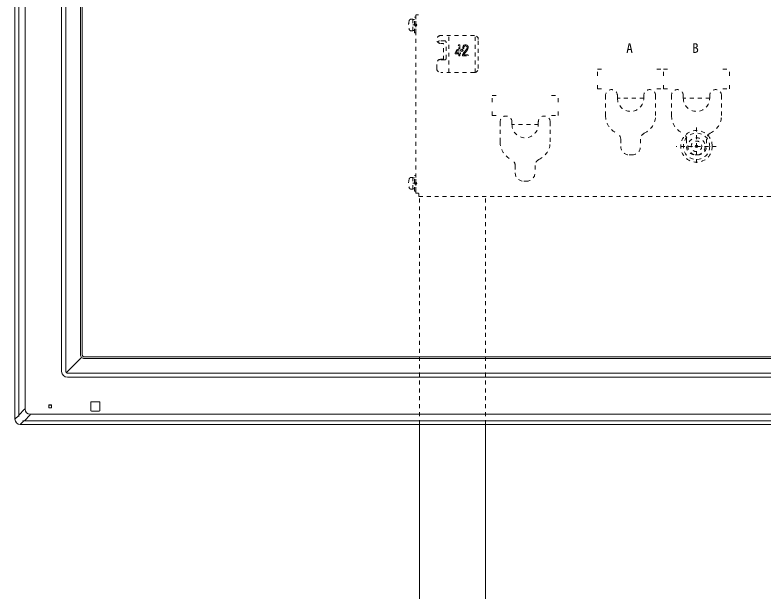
# Model space of a CAD drawing. Units: millimetres, scale not verified. Extents: x -63 to 62, y -116 to 117.
# Drawn here: x -48.76 to -29.84, y 39.5 to 54.06 of the extents above; entities that cross this region are included whole.
import ezdxf
from ezdxf.enums import TextEntityAlignment as Align

# ---------------------------------------------------------------- set-up
doc = ezdxf.new("R2010")
doc.units = ezdxf.units.MM
doc.header["$LTSCALE"] = 0.125
doc.header["$PDMODE"] = 32
doc.header["$PDSIZE"] = 0.0625
doc.linetypes.add('USER5', pattern=[1.4, 0.7, -0.7])
doc.layers.add('0-5_GAIKEI', color=1, linetype='Continuous', lineweight=18)
doc.styles.add('ＭＳ ゴシック', font='')
doc.styles.get('ＭＳ ゴシック').set_extended_font_data('MS Gothic')

msp = doc.modelspace()

# ---------------------------------------------------------------- linework, layer by layer
at = {"layer": '0-5_GAIKEI', "color": 7}
for p, q in [((-48.7607, 71.9809), (-48.7607, 43.8475)), ((-48.6274, 43.7142), (-1.0941, 43.7142)), ((-38.5275, 17.225), (-38.5275, 43.7257)), ((-36.8608, 17.225), (-36.8608, 43.7257))]:
    msp.add_line(p, q, dxfattribs=at)
at = {"layer": '0-5_GAIKEI'}
for p, q in [((-48.667, 43.9512), (-48.667, 71.8772)), ((-48.5002, 44.0989), (-48.5002, 71.7295)), ((-47.5801, 70.7734), (-47.5801, 45.055)), ((-47.4746, 45.0595), (-47.4746, 70.7689)), ((-47.1048, 70.3508), (-47.1048, 45.4776)), ((-47.0641, 45.4874), (-47.0641, 70.3411)), ((-47.0766, 45.4087), (-47.4606, 45.0247)), ((-2.7235, 45.4212), (-46.9979, 45.4212)), ((-47.0076, 45.3805), (-2.7138, 45.3805)), ((-47.4303, 44.9052), (-2.2912, 44.9052)), ((-2.2957, 45.0106), (-47.4258, 45.0106)), ((-46.8448, 44.2702), (-46.8448, 44.0701)), ((-46.628, 44.2868), (-46.8281, 44.2868)), ((-46.6114, 44.0701), (-46.6114, 44.2702)), ((-48.5193, 44.0989), (-48.667, 43.9512)), ((-48.5002, 44.0989), (-48.5193, 44.0989)), ((-47.9064, 44.2052), (-47.9081, 44.2068)), ((-47.9081, 44.2068), (-47.9081, 44.1335)), ((-47.8348, 44.2068), (-47.9081, 44.2068)), ((-47.9081, 44.1335), (-47.8348, 44.1335)), ((-47.8364, 44.1352), (-47.9064, 44.1352)), ((-47.8348, 44.1335), (-47.8348, 44.2068)), ((-48.6662, 43.9419), (-48.7607, 43.8474)), ((-48.5237, 43.8079), (-48.376, 43.9556)), ((-48.376, 43.9747), (-48.376, 43.9556)), ((-1.3454, 43.9747), (-48.376, 43.9747)), ((-46.8281, 44.0535), (-46.628, 44.0535)), ((-48.6276, 43.7142), (-48.533, 43.8087)), ((-1.1977, 43.8079), (-48.5237, 43.8079))]:
    msp.add_line(p, q, dxfattribs=at)
at = {"layer": '0-5_GAIKEI', "linetype": 'USER5'}
for p, q in [((-38.6975, 53.9583), (-38.7439, 53.9559)), ((-38.6975, 53.95), (-38.6541, 53.95)), ((-38.6275, 54.0083), (-38.6541, 54.0083)), ((-38.5608, 54.0616), (-38.6275, 54.0616)), ((-38.6275, 49.555), (-38.6275, 54.0616)), ((-38.6275, 53.6083), (-38.6275, 54.0083)), ((-38.6975, 53.8083), (-38.6541, 53.8083)), ((-38.6975, 53.6666), (-38.6541, 53.6666)), ((-37.1441, 53.5416), (-37.9941, 53.5416)), ((-37.7941, 52.6083), (-37.7941, 53.5416)), ((-37.1275, 52.6097), (-37.1275, 53.5403)), ((-38.0608, 53.3671), (-38.0608, 53.375)), ((-37.8941, 53.4083), (-38.0275, 53.4083)), ((-37.8608, 52.9583), (-37.8608, 53.375)), ((-37.0441, 52.7083), (-37.0441, 53.4416)), ((-37.9275, 53.3416), (-37.9941, 53.3416)), ((-37.9275, 52.925), (-37.9275, 53.3416)), ((-37.6299, 53.0974), (-37.5407, 53.3045)), ((-37.5979, 53.1027), (-37.5399, 53.2374)), ((-37.5399, 53.2374), (-37.5399, 53.1027)), ((-37.4355, 53.2385), (-37.4325, 53.2597)), ((-37.4355, 53.2135), (-37.4355, 53.2385)), ((-37.4088, 53.2135), (-37.4355, 53.2135)), ((-37.4325, 53.2597), (-37.4257, 53.2765)), ((-37.4257, 53.2765), (-37.4088, 53.2969)), ((-37.4088, 53.2969), (-37.3818, 53.307)), ((-37.4088, 53.2366), (-37.4065, 53.2528)), ((-37.4088, 53.2135), (-37.4088, 53.2366)), ((-37.4065, 53.2528), (-37.4025, 53.2627)), ((-37.4025, 53.2627), (-37.3927, 53.2744)), ((-37.3927, 53.2744), (-37.377, 53.2803)), ((-37.3399, 53.1968), (-37.3925, 53.1336)), ((-37.3818, 53.307), (-37.3526, 53.307)), ((-37.377, 53.2803), (-37.3581, 53.2803)), ((-37.3173, 53.1821), (-37.3716, 53.117)), ((-37.3581, 53.2803), (-37.345, 53.2747)), ((-37.3526, 53.307), (-37.3283, 53.2966)), ((-37.345, 53.2747), (-37.3369, 53.2646)), ((-37.3305, 53.2155), (-37.3399, 53.1968)), ((-37.3369, 53.2646), (-37.3308, 53.2543)), ((-37.3308, 53.2543), (-37.3286, 53.2393)), ((-37.3286, 53.2231), (-37.3305, 53.2155)), ((-37.3286, 53.2393), (-37.3286, 53.2231)), ((-37.3283, 53.2966), (-37.3149, 53.2799)), ((-37.3053, 53.2061), (-37.3173, 53.1821)), ((-37.3149, 53.2799), (-37.3051, 53.2635)), ((-37.3019, 53.2199), (-37.3053, 53.2061)), ((-37.3051, 53.2635), (-37.3019, 53.2412)), ((-37.3019, 53.2412), (-37.3019, 53.2199)), ((-37.6299, 53.0755), (-37.6299, 53.0974)), ((-37.5399, 53.0755), (-37.6299, 53.0755)), ((-37.5399, 53.1027), (-37.5979, 53.1027)), ((-37.5399, 53.0755), (-37.5399, 53.0291)), ((-37.5399, 53.0291), (-37.5126, 53.0291)), ((-37.4908, 53.1027), (-37.5126, 53.1027)), ((-37.4908, 53.0755), (-37.5126, 53.0755)), ((-37.5126, 53.0755), (-37.5126, 53.0291)), ((-37.4908, 53.1027), (-37.4908, 53.0755)), ((-37.4315, 53.0778), (-37.4408, 53.0529)), ((-37.4408, 53.0529), (-37.4408, 53.0291)), ((-37.4408, 53.0291), (-37.3019, 53.0291)), ((-37.4171, 53.1008), (-37.4315, 53.0778)), ((-37.3925, 53.1336), (-37.4171, 53.1008)), ((-37.4074, 53.0659), (-37.4112, 53.0558)), ((-37.4112, 53.0558), (-37.3019, 53.0558)), ((-37.3951, 53.0857), (-37.4074, 53.0659)), ((-37.3716, 53.117), (-37.3951, 53.0857)), ((-37.3019, 53.0291), (-37.3019, 53.0558)), ((-38.0941, 52.7083), (-38.0941, 52.8416)), ((-37.8941, 52.925), (-38.0275, 52.925)), ((-37.9275, 52.9416), (-37.9941, 52.9416)), ((-37.9941, 52.925), (-37.9941, 52.9416)), ((-37.1441, 52.6083), (-37.9941, 52.6083)), ((-32.5275, 52.6916), (-32.3608, 52.6916)), ((-32.3608, 52.525), (-32.3608, 52.6916)), ((-30.8608, 52.6916), (-30.6941, 52.6916)), ((-30.6941, 52.525), (-30.6941, 52.6916)), ((-34.0275, 52.1916), (-34.0275, 52.3583)), ((-32.3608, 52.1916), (-32.3608, 52.3583)), ((-32.3608, 52.1916), (-32.3608, 52.3583)), ((-30.6941, 52.1916), (-30.6941, 52.3583)), ((-35.1941, 52.025), (-35.0275, 52.025)), ((-35.0275, 51.8583), (-35.0275, 52.025)), ((-34.0275, 52.1916), (-33.8608, 52.1916)), ((-33.8275, 51.5224), (-33.8275, 52.025)), ((-32.8608, 51.9583), (-32.8608, 52.025)), ((-32.5608, 51.5224), (-32.5608, 52.025)), ((-32.5275, 52.1916), (-32.3608, 52.1916)), ((-32.3608, 52.1916), (-32.1941, 52.1916)), ((-32.1608, 51.5224), (-32.1608, 52.025)), ((-31.1941, 51.9583), (-31.1941, 52.025)), ((-30.8941, 51.5224), (-30.8941, 52.025)), ((-30.8608, 52.1916), (-30.6941, 52.1916)), ((-36.6941, 51.525), (-36.6941, 51.6916)), ((-35.0275, 51.525), (-35.0275, 51.6916)), ((-36.6941, 51.525), (-36.5275, 51.525)), ((-35.1941, 51.525), (-35.0275, 51.525)), ((-36.4941, 50.8557), (-36.4941, 51.3583)), ((-35.5275, 51.2916), (-35.5275, 51.3583)), ((-35.2275, 50.8557), (-35.2275, 51.3583)), ((-31.5275, 51.2211), (-31.5275, 50.2507)), ((-33.4441, 50.9215), (-33.4441, 50.7416)), ((-32.9441, 50.9215), (-32.9441, 50.7416)), ((-31.7775, 50.9215), (-31.7775, 50.7416)), ((-31.2775, 50.9215), (-31.2775, 50.7416)), ((-31.026, 50.7416), (-32.041, 50.7416)), ((-33.2275, 50.525), (-33.1608, 50.525)), ((-31.5608, 50.525), (-31.4941, 50.525)), ((-36.1108, 50.2549), (-36.1108, 50.075)), ((-35.6108, 50.2549), (-35.6108, 50.075)), ((-38.6975, 49.9583), (-38.7439, 49.9559)), ((-38.6975, 49.95), (-38.6541, 49.95)), ((-38.6275, 50.0083), (-38.6541, 50.0083)), ((-38.6275, 49.6083), (-38.6275, 50.0083)), ((-38.6975, 49.8083), (-38.6541, 49.8083)), ((-35.8941, 49.8583), (-35.8275, 49.8583)), ((-38.6975, 49.6666), (-38.6541, 49.6666)), ((-38.5608, 49.555), (-38.6275, 49.555)), ((-38.5475, 49.5416), (-38.5475, 49.475)), ((-38.5475, 49.475), (-11.1741, 49.475)), ((-38.5275, 43.7257), (-38.5275, 49.475)), ((-36.8608, 43.7257), (-36.8608, 49.475))]:
    msp.add_line(p, q, dxfattribs=at)
for points in [[(-38.6975, 53.9583), (-38.6975, 53.6583), (-38.7439, 53.6607)], [(-38.6275, 53.6083), (-38.6541, 53.6083), (-38.6541, 54.0083)], [(-37.5407, 53.3045), (-37.5126, 53.3045), (-37.5126, 53.1027)], [(-34.0275, 52.525), (-34.0275, 52.6916), (-33.8608, 52.6916)], [(-32.3608, 52.525), (-32.3608, 52.6916), (-32.1941, 52.6916)], [(-36.6941, 51.8583), (-36.6941, 52.025), (-36.5275, 52.025)], [(-32.8608, 51.9583), (-33.5275, 51.9583), (-33.5275, 52.025)], [(-31.1941, 51.9583), (-31.8608, 51.9583), (-31.8608, 52.025)], [(-35.5275, 51.2916), (-36.1941, 51.2916), (-36.1941, 51.3583)], [(-38.6975, 49.9583), (-38.6975, 49.6583), (-38.7439, 49.6607)], [(-38.6275, 49.6083), (-38.6541, 49.6083), (-38.6541, 50.0083)]]:
    msp.add_lwpolyline(points, dxfattribs=at)
at = {"layer": '0-5_GAIKEI'}
for points in [[(-47.9081, 44.1335), (-47.9064, 44.1352), (-47.9064, 44.2052)], [(-47.9064, 44.2052), (-47.8364, 44.2052), (-47.8348, 44.2068)], [(-47.8364, 44.2052), (-47.8364, 44.1352), (-47.8348, 44.1335)]]:
    msp.add_lwpolyline(points, dxfattribs=at)
at = {"layer": '0-5_GAIKEI', "linetype": 'USER5'}
for radius in [0.4, 0.3333, 0.2167, 0.1333]:
    msp.add_circle((-31.5275, 50.7416), radius, dxfattribs=at)
for centre, radius, start, end in [((-38.4075, 53.8083), 0.4, 164.21401, 195.78599), ((-38.7411, 53.9026), 0.0533, 93, 164.21401), ((-38.7411, 53.714), 0.0533, 195.78599, 267), ((-37.9941, 53.4416), 0.1, 90, 270), ((-37.1441, 53.4416), 0.1, 0, 90), ((-38.0275, 53.375), 0.0333, 90, 180), ((-37.8941, 53.375), 0.0333, 0, 90), ((-37.9941, 52.8416), 0.1, 90, 180), ((-38.0275, 52.9583), 0.0333, 242.09432, 270), ((-37.8941, 52.9583), 0.0333, 270, 0), ((-37.9941, 52.7083), 0.1, 180, 270), ((-37.1441, 52.7083), 0.1, 270, 0), ((-33.6775, 52.025), 0.15, 0, 180), ((-32.7108, 52.025), 0.15, 0, 180), ((-32.0108, 52.025), 0.15, 0, 180), ((-31.0441, 52.025), 0.15, 0, 180), ((-33.1941, 51.9583), 0.3333, 180, 0), ((-31.5275, 51.9583), 0.3333, 180, 0), ((-36.3441, 51.3583), 0.15, 0, 180), ((-35.3775, 51.3583), 0.15, 0, 180), ((-33.3275, 51.525), 0.5, 180.29559, 244.84934), ((-33.0608, 51.525), 0.5, 295.15066, 359.70441), ((-31.6608, 51.525), 0.5, 180.29559, 244.84934), ((-31.3941, 51.525), 0.5, 295.15066, 359.70441), ((-35.8608, 51.2916), 0.3333, 180, 0), ((-33.6108, 50.9215), 0.1667, 0, 64.84934), ((-32.7775, 50.9215), 0.1667, 115.15066, 180), ((-31.9441, 50.9215), 0.1667, 0, 64.84934), ((-31.1108, 50.9215), 0.1667, 115.15066, 180), ((-35.9941, 50.8583), 0.5, 180.29559, 244.84934), ((-35.7275, 50.8583), 0.5, 295.15066, 359.70441), ((-33.2275, 50.7416), 0.2167, 180, 270), ((-33.1608, 50.7416), 0.2167, 270, 0), ((-31.5608, 50.7416), 0.2167, 180, 270), ((-31.4941, 50.7416), 0.2167, 270, 0), ((-36.2775, 50.2549), 0.1667, 0, 64.84934), ((-35.4441, 50.2549), 0.1667, 115.15066, 180), ((-38.7411, 49.9026), 0.0533, 93, 164.21401), ((-35.8941, 50.075), 0.2167, 180, 270), ((-35.8275, 50.075), 0.2167, 270, 0), ((-38.4075, 49.8083), 0.4, 164.21401, 195.78599), ((-38.7411, 49.714), 0.0533, 195.78599, 267), ((-38.5608, 49.5416), 0.0133, 0, 90)]:
    msp.add_arc(centre, radius, start, end, dxfattribs=at)
at = {"layer": '0-5_GAIKEI'}
for start, end in [(180, 180.07847), (269.92153, 270)]:
    msp.add_arc((-48.6274, 43.8475), 0.1333, start, end, dxfattribs=at)
at = {"layer": '0-5_GAIKEI', "color": 7}
msp.add_arc((-48.6274, 43.8475), 0.1333, 180.07847, 269.92153, dxfattribs=at)
at = {"layer": '0-5_GAIKEI'}
for centre, major_axis, ratio, start_param, end_param in [((-47.0032, 45.4799), (0.0833, 0.0596), 0.976178, 2.5319727, 3.2948035), ((-47.0053, 45.4821), (0.0596, 0.0833), 0.976178, 2.9883818, 3.7512126), ((-46.9969, 45.4883), (0.0478, 0.0478), 0.985257, 2.3636208, 3.9195645), ((-47.4299, 45.0554), (0.1064, 0.1064), 0.997265, 2.357564, 3.9256213), ((-47.4247, 45.0595), (-0.0046, 0.0499), 0.996584, 1.478927, 2.2478146), ((-47.4258, 45.0605), (-0.0499, 0.0046), 0.996584, 0.893778, 1.6626657), ((-46.828, 44.2701), (-0.0119, 0.0119), 0.992433, 5.5015852, 7.0647854), ((-46.6281, 44.2701), (0.0119, 0.0119), 0.992433, 5.5015852, 7.0647854), ((-48.1223, 44.3527), (0.3455, 0.3455), 0.443427, 2.7242186, 3.5589667), ((-48.6516, 43.8233), (-0.0299, 0.3236), 0.011845, 1.1632609, 1.2819914), ((-46.828, 44.0702), (0.0119, 0.0119), 0.992433, 2.3599926, 3.9231927), ((-46.6281, 44.0702), (-0.0119, 0.0119), 0.992433, 2.3599926, 3.9231927), ((-48.6516, 43.8233), (-0.3236, 0.0299), 0.011845, 1.8596013, 1.9783318)]:
    msp.add_ellipse(centre, major_axis=major_axis, ratio=ratio, start_param=start_param, end_param=end_param, dxfattribs=at)
for p in [(-38.6275, 53.8083), (-37.4608, 53.1666), (-31.5275, 50.7416), (-38.6275, 49.8083)]:
    msp.add_point(p, dxfattribs=at)

# ---------------------------------------------------------------- texts
at = {"layer": '0-5_GAIKEI', "color": 7, "style": 'ＭＳ ゴシック'}
for s, p in [('A', (-33.3036, 53.0301)), ('B', (-31.637, 53.0301))]:
    msp.add_text(s, height=0.2444, dxfattribs=at).set_placement(p, align=Align.BOTTOM_LEFT)

doc.saveas('drawing.dxf')
